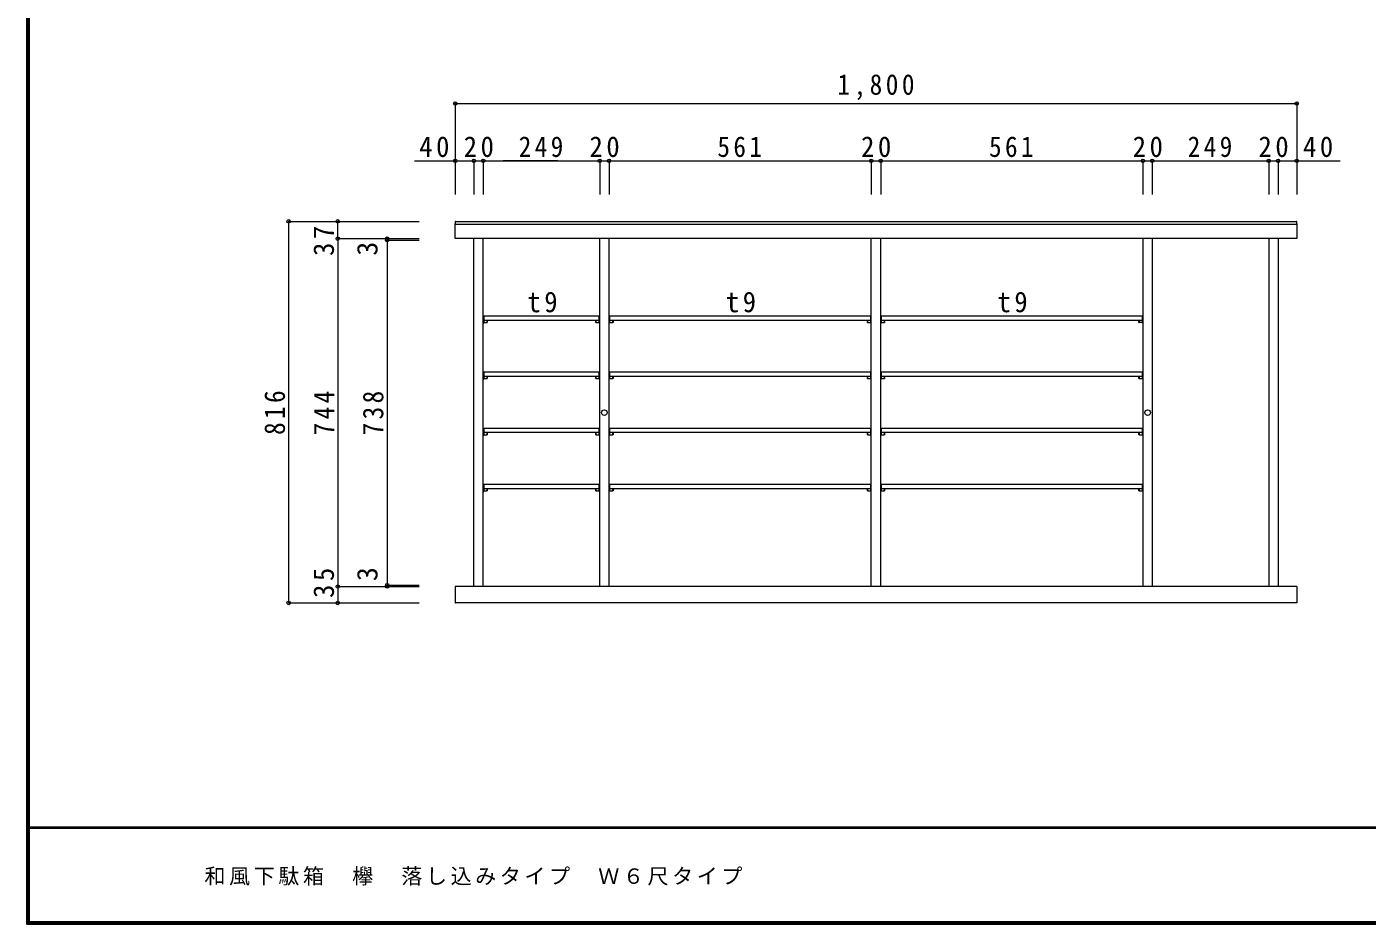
# Model space of a CAD drawing. Units: millimetres at full size, sheet at 1:15. Extents: x -2920 to 2930, y -2153 to 2088.
# Drawn here: x -2920 to -53, y -2102 to -184 of the extents above; entities that cross this region are included whole.
import ezdxf
from ezdxf.enums import TextEntityAlignment as Align

# ---------------------------------------------------------------- set-up
doc = ezdxf.new("R2010")
doc.units = ezdxf.units.MM
doc.header["$LTSCALE"] = 15
doc.header["$PDMODE"] = 32
doc.header["$PDSIZE"] = 7.5
doc.layers.add('2-2', color=7, linetype='Continuous', lineweight=18)
doc.layers.add('F-1', color=6, linetype='Continuous')
doc.layers.add('F-A', color=7, linetype='Continuous')
doc.styles.add('ＭＳ ゴシック', font='')
doc.styles.get('ＭＳ ゴシック').set_extended_font_data('MS Gothic')

msp = doc.modelspace()

# ---------------------------------------------------------------- linework, layer by layer
at = {"layer": '2-2', "color": 4}
for p, q in [((-2003.61, -347.76), (-203.61, -347.76)), ((-2090.94, -470.06), (-1943.61, -470.06)), ((-1943.61, -470.06), (-1694.61, -470.06)), ((-1785, -470.06), (-1901.01, -470.06)), ((-1694.61, -470.06), (-1674.61, -470.06)), ((-1674.61, -470.06), (-1113.61, -470.06)), ((-1113.61, -470.06), (-1093.61, -470.06)), ((-1093.61, -470.06), (-532.61, -470.06)), ((-532.61, -470.06), (-512.61, -470.06)), ((-512.61, -470.06), (-263.61, -470.06)), ((-263.61, -470.06), (-243.61, -470.06)), ((-243.61, -470.06), (-110.81, -470.06)), ((-2359.76, -1415.58), (-2359.76, -599.58)), ((-2254.92, -636.58), (-2254.92, -599.58)), ((-2254.92, -636.58), (-2254.92, -1380.58)), ((-2149.25, -636.58), (-2149.25, -639.58)), ((-2149.25, -639.58), (-2149.25, -1377.58)), ((-2254.92, -1380.58), (-2254.92, -1415.58)), ((-2149.25, -1377.58), (-2149.25, -1380.58))]:
    msp.add_line(p, q, dxfattribs=at)
at = {"layer": '2-2'}
for p, q in [((-2003.61, -347.76), (-2003.61, -470.06)), ((-203.61, -347.76), (-203.61, -470.06)), ((-2003.61, -470.06), (-2003.61, -541.87)), ((-1963.61, -470.06), (-1963.61, -541.87)), ((-1963.61, -470.06), (-1963.61, -541.87)), ((-1943.61, -470.06), (-1943.61, -541.87)), ((-1694.61, -470.06), (-1694.61, -541.87)), ((-1674.61, -470.06), (-1674.61, -541.87)), ((-1113.61, -470.06), (-1113.61, -541.87)), ((-1093.61, -470.06), (-1093.61, -541.87)), ((-532.61, -470.06), (-532.61, -541.87)), ((-512.61, -470.06), (-512.61, -541.87)), ((-263.61, -470.06), (-263.61, -541.87)), ((-243.61, -470.06), (-243.61, -541.87)), ((-243.61, -470.06), (-243.61, -541.87)), ((-203.61, -470.06), (-203.61, -541.87)), ((-2359.76, -599.58), (-2254.92, -599.58)), ((-2254.92, -599.58), (-2080.6, -599.58)), ((-2003.61, -599.58), (-203.61, -599.58)), ((-2003.61, -636.58), (-2003.61, -605.08)), ((-2003.61, -605.58), (-203.61, -605.58)), ((-204.11, -605.58), (-203.61, -605.58)), ((-2254.92, -636.58), (-2149.25, -636.58)), ((-2254.92, -636.58), (-2080.6, -636.58)), ((-2149.25, -636.58), (-2080.6, -636.58)), ((-2149.25, -639.58), (-2080.6, -639.58)), ((-2003.11, -636.58), (-2003.61, -636.58)), ((-203.61, -636.58), (-2003.61, -636.58)), ((-1963.61, -1380.58), (-1963.61, -636.58)), ((-1943.61, -1380.58), (-1943.61, -636.58)), ((-1694.61, -1380.58), (-1694.61, -636.58)), ((-1674.61, -1380.58), (-1674.61, -636.58)), ((-1113.61, -1380.58), (-1113.61, -636.58)), ((-1093.61, -1380.58), (-1093.61, -636.58)), ((-532.61, -636.58), (-532.61, -1380.58)), ((-512.61, -636.58), (-512.61, -1380.58)), ((-263.61, -636.58), (-263.61, -1380.58)), ((-243.61, -636.58), (-243.61, -1380.58)), ((-1696.61, -802.33), (-1696.61, -811.33)), ((-1115.61, -802.33), (-1115.61, -811.33)), ((-534.61, -802.33), (-534.61, -811.33)), ((-1943.51, -810.08), (-1942.71, -810.08)), ((-1943.51, -817.08), (-1942.71, -817.08)), ((-1942.61, -811.33), (-1942.61, -816.98)), ((-1696.61, -811.33), (-1942.61, -811.33)), ((-1942.61, -815.83), (-1935.21, -815.83)), ((-1935.21, -815.83), (-1935.21, -811.33)), ((-1935.11, -811.43), (-1935.21, -811.33)), ((-1935.11, -815.73), (-1935.21, -815.83)), ((-1935.11, -811.43), (-1935.11, -815.73)), ((-1703.11, -815.73), (-1703.01, -815.83)), ((-1703.01, -811.33), (-1703.01, -815.83)), ((-1703.01, -815.83), (-1695.61, -815.83)), ((-1696.61, -811.33), (-1695.61, -811.33)), ((-1695.61, -816.98), (-1695.61, -810.18)), ((-1695.51, -810.08), (-1694.71, -810.08)), ((-1695.51, -817.08), (-1694.71, -817.08)), ((-1674.51, -810.08), (-1673.71, -810.08)), ((-1674.51, -817.08), (-1673.71, -817.08)), ((-1673.61, -811.33), (-1673.61, -816.98)), ((-1115.61, -811.33), (-1673.61, -811.33)), ((-1673.61, -815.83), (-1666.21, -815.83)), ((-1666.21, -815.83), (-1666.21, -811.33)), ((-1666.11, -811.43), (-1666.21, -811.33)), ((-1666.11, -815.73), (-1666.21, -815.83)), ((-1666.11, -811.43), (-1666.11, -815.73)), ((-1122.11, -815.73), (-1122.01, -815.83)), ((-1122.01, -811.33), (-1122.01, -815.83)), ((-1122.01, -815.83), (-1114.61, -815.83)), ((-1115.61, -811.33), (-1114.61, -811.33)), ((-1114.61, -816.98), (-1114.61, -810.18)), ((-1114.51, -810.08), (-1113.71, -810.08)), ((-1114.51, -817.08), (-1113.71, -817.08)), ((-1093.51, -810.08), (-1092.71, -810.08)), ((-1093.51, -817.08), (-1092.71, -817.08)), ((-1092.61, -811.33), (-1092.61, -816.98)), ((-534.61, -811.33), (-1092.61, -811.33)), ((-1092.61, -815.83), (-1085.21, -815.83)), ((-1085.21, -815.83), (-1085.21, -811.33)), ((-1085.11, -811.43), (-1085.21, -811.33)), ((-1085.11, -815.73), (-1085.21, -815.83)), ((-1085.11, -811.43), (-1085.11, -815.73)), ((-541.11, -811.43), (-541.01, -811.33)), ((-541.11, -815.73), (-541.11, -811.43)), ((-541.11, -815.73), (-541.01, -815.83)), ((-541.01, -811.33), (-541.01, -815.83)), ((-533.61, -815.83), (-541.01, -815.83)), ((-533.61, -811.33), (-534.61, -811.33)), ((-533.61, -816.98), (-533.61, -810.18)), ((-532.71, -810.08), (-533.51, -810.08)), ((-532.71, -817.08), (-533.51, -817.08)), ((-1943.51, -930.08), (-1942.71, -930.08)), ((-1943.51, -937.08), (-1942.71, -937.08)), ((-1942.61, -931.33), (-1942.61, -936.98)), ((-1696.61, -931.33), (-1942.61, -931.33)), ((-1942.61, -935.83), (-1935.21, -935.83)), ((-1935.21, -935.83), (-1935.21, -931.33)), ((-1935.11, -931.43), (-1935.21, -931.33)), ((-1935.11, -935.73), (-1935.21, -935.83)), ((-1935.11, -931.43), (-1935.11, -935.73)), ((-1703.11, -935.73), (-1703.01, -935.83)), ((-1703.01, -931.33), (-1703.01, -935.83)), ((-1703.01, -935.83), (-1695.61, -935.83)), ((-1696.61, -922.33), (-1696.61, -931.33)), ((-1696.61, -931.33), (-1695.61, -931.33)), ((-1695.61, -936.98), (-1695.61, -930.18)), ((-1695.51, -930.08), (-1694.71, -930.08)), ((-1695.51, -937.08), (-1694.71, -937.08)), ((-1674.51, -930.08), (-1673.71, -930.08)), ((-1674.51, -937.08), (-1673.71, -937.08)), ((-1673.61, -931.33), (-1673.61, -936.98)), ((-1115.61, -931.33), (-1673.61, -931.33)), ((-1673.61, -935.83), (-1666.21, -935.83)), ((-1666.21, -935.83), (-1666.21, -931.33)), ((-1666.11, -931.43), (-1666.21, -931.33)), ((-1666.11, -935.73), (-1666.21, -935.83)), ((-1666.11, -931.43), (-1666.11, -935.73)), ((-1122.11, -935.73), (-1122.01, -935.83)), ((-1122.01, -931.33), (-1122.01, -935.83)), ((-1122.01, -935.83), (-1114.61, -935.83)), ((-1115.61, -922.33), (-1115.61, -931.33)), ((-1115.61, -931.33), (-1114.61, -931.33)), ((-1114.61, -936.98), (-1114.61, -930.18)), ((-1114.51, -930.08), (-1113.71, -930.08)), ((-1114.51, -937.08), (-1113.71, -937.08)), ((-1093.51, -930.08), (-1092.71, -930.08)), ((-1093.51, -937.08), (-1092.71, -937.08)), ((-1092.61, -931.33), (-1092.61, -936.98)), ((-534.61, -931.33), (-1092.61, -931.33)), ((-1092.61, -935.83), (-1085.21, -935.83)), ((-1085.21, -935.83), (-1085.21, -931.33)), ((-1085.11, -931.43), (-1085.21, -931.33)), ((-1085.11, -935.73), (-1085.21, -935.83)), ((-1085.11, -931.43), (-1085.11, -935.73)), ((-541.11, -935.73), (-541.01, -935.83)), ((-541.01, -931.33), (-541.01, -935.83)), ((-541.01, -935.83), (-533.61, -935.83)), ((-534.61, -922.33), (-534.61, -931.33)), ((-534.61, -931.33), (-533.61, -931.33)), ((-533.61, -936.98), (-533.61, -930.18)), ((-533.51, -930.08), (-532.71, -930.08)), ((-533.51, -937.08), (-532.71, -937.08)), ((-1943.51, -1050.08), (-1942.71, -1050.08)), ((-1943.51, -1057.08), (-1942.71, -1057.08)), ((-1942.61, -1051.33), (-1942.61, -1056.98)), ((-1696.61, -1051.33), (-1942.61, -1051.33)), ((-1942.61, -1055.83), (-1935.21, -1055.83)), ((-1935.21, -1055.83), (-1935.21, -1051.33)), ((-1935.11, -1051.43), (-1935.21, -1051.33)), ((-1935.11, -1055.73), (-1935.21, -1055.83)), ((-1935.11, -1051.43), (-1935.11, -1055.73)), ((-1703.11, -1055.73), (-1703.01, -1055.83)), ((-1703.01, -1051.33), (-1703.01, -1055.83)), ((-1703.01, -1055.83), (-1695.61, -1055.83)), ((-1696.61, -1042.33), (-1696.61, -1051.33)), ((-1696.61, -1051.33), (-1695.61, -1051.33)), ((-1695.61, -1056.98), (-1695.61, -1050.18)), ((-1695.51, -1050.08), (-1694.71, -1050.08)), ((-1695.51, -1057.08), (-1694.71, -1057.08)), ((-1674.51, -1050.08), (-1673.71, -1050.08)), ((-1674.51, -1057.08), (-1673.71, -1057.08)), ((-1673.61, -1051.33), (-1673.61, -1056.98)), ((-1115.61, -1051.33), (-1673.61, -1051.33)), ((-1673.61, -1055.83), (-1666.21, -1055.83)), ((-1666.21, -1055.83), (-1666.21, -1051.33)), ((-1666.11, -1051.43), (-1666.21, -1051.33)), ((-1666.11, -1055.73), (-1666.21, -1055.83)), ((-1666.11, -1051.43), (-1666.11, -1055.73)), ((-1122.11, -1055.73), (-1122.01, -1055.83)), ((-1122.01, -1051.33), (-1122.01, -1055.83)), ((-1122.01, -1055.83), (-1114.61, -1055.83)), ((-1115.61, -1042.33), (-1115.61, -1051.33)), ((-1115.61, -1051.33), (-1114.61, -1051.33)), ((-1114.61, -1056.98), (-1114.61, -1050.18)), ((-1114.51, -1050.08), (-1113.71, -1050.08)), ((-1114.51, -1057.08), (-1113.71, -1057.08)), ((-1093.51, -1050.08), (-1092.71, -1050.08)), ((-1093.51, -1057.08), (-1092.71, -1057.08)), ((-1092.61, -1051.33), (-1092.61, -1056.98)), ((-534.61, -1051.33), (-1092.61, -1051.33)), ((-1092.61, -1055.83), (-1085.21, -1055.83)), ((-1085.21, -1055.83), (-1085.21, -1051.33)), ((-1085.11, -1051.43), (-1085.21, -1051.33)), ((-1085.11, -1055.73), (-1085.21, -1055.83)), ((-1085.11, -1051.43), (-1085.11, -1055.73)), ((-541.11, -1055.73), (-541.01, -1055.83)), ((-541.01, -1051.33), (-541.01, -1055.83)), ((-541.01, -1055.83), (-533.61, -1055.83)), ((-534.61, -1042.33), (-534.61, -1051.33)), ((-534.61, -1051.33), (-533.61, -1051.33)), ((-533.61, -1056.98), (-533.61, -1050.18)), ((-533.51, -1050.08), (-532.71, -1050.08)), ((-533.51, -1057.08), (-532.71, -1057.08)), ((-1943.51, -1170.08), (-1942.71, -1170.08)), ((-1942.61, -1171.33), (-1942.61, -1176.98)), ((-1696.61, -1171.33), (-1942.61, -1171.33)), ((-1935.21, -1175.83), (-1935.21, -1171.33)), ((-1935.11, -1171.43), (-1935.21, -1171.33)), ((-1935.11, -1171.43), (-1935.11, -1175.73)), ((-1703.01, -1171.33), (-1703.01, -1175.83)), ((-1696.61, -1162.33), (-1696.61, -1171.33)), ((-1696.61, -1171.33), (-1695.61, -1171.33)), ((-1695.61, -1176.98), (-1695.61, -1170.18)), ((-1695.51, -1170.08), (-1694.71, -1170.08)), ((-1674.51, -1170.08), (-1673.71, -1170.08)), ((-1673.61, -1171.33), (-1673.61, -1176.98)), ((-1115.61, -1171.33), (-1673.61, -1171.33)), ((-1666.21, -1175.83), (-1666.21, -1171.33)), ((-1666.11, -1171.43), (-1666.21, -1171.33)), ((-1666.11, -1171.43), (-1666.11, -1175.73)), ((-1122.01, -1171.33), (-1122.01, -1175.83)), ((-1115.61, -1162.33), (-1115.61, -1171.33)), ((-1115.61, -1171.33), (-1114.61, -1171.33)), ((-1114.61, -1176.98), (-1114.61, -1170.18)), ((-1114.51, -1170.08), (-1113.71, -1170.08)), ((-1093.51, -1170.08), (-1092.71, -1170.08)), ((-1092.61, -1171.33), (-1092.61, -1176.98)), ((-534.61, -1171.33), (-1092.61, -1171.33)), ((-1085.21, -1175.83), (-1085.21, -1171.33)), ((-1085.11, -1171.43), (-1085.21, -1171.33)), ((-1085.11, -1171.43), (-1085.11, -1175.73)), ((-541.01, -1171.33), (-541.01, -1175.83)), ((-534.61, -1162.33), (-534.61, -1171.33)), ((-534.61, -1171.33), (-533.61, -1171.33)), ((-533.61, -1176.98), (-533.61, -1170.18)), ((-533.51, -1170.08), (-532.71, -1170.08)), ((-1943.51, -1177.08), (-1942.71, -1177.08)), ((-1942.61, -1175.83), (-1935.21, -1175.83)), ((-1935.11, -1175.73), (-1935.21, -1175.83)), ((-1703.11, -1175.73), (-1703.01, -1175.83)), ((-1703.01, -1175.83), (-1695.61, -1175.83)), ((-1695.51, -1177.08), (-1694.71, -1177.08)), ((-1674.51, -1177.08), (-1673.71, -1177.08)), ((-1673.61, -1175.83), (-1666.21, -1175.83)), ((-1666.11, -1175.73), (-1666.21, -1175.83)), ((-1122.11, -1175.73), (-1122.01, -1175.83)), ((-1122.01, -1175.83), (-1114.61, -1175.83)), ((-1114.51, -1177.08), (-1113.71, -1177.08)), ((-1093.51, -1177.08), (-1092.71, -1177.08)), ((-1092.61, -1175.83), (-1085.21, -1175.83)), ((-1085.11, -1175.73), (-1085.21, -1175.83)), ((-541.11, -1175.73), (-541.01, -1175.83)), ((-541.01, -1175.83), (-533.61, -1175.83)), ((-533.51, -1177.08), (-532.71, -1177.08)), ((-2254.92, -1380.58), (-2149.25, -1380.58)), ((-2149.25, -1377.58), (-2080.6, -1377.58)), ((-2149.25, -1380.58), (-2080.6, -1380.58)), ((-2003.11, -1380.58), (-2003.61, -1380.58)), ((-2003.61, -1380.58), (-2003.61, -1415.58)), ((-203.61, -1380.58), (-2003.61, -1380.58)), ((-2359.76, -1415.58), (-2254.92, -1415.58)), ((-2359.76, -1415.58), (-2254.92, -1415.58)), ((-2254.92, -1415.58), (-2080.6, -1415.58)), ((-2003.61, -1415.58), (-2003.11, -1415.58)), ((-203.61, -1415.58), (-2003.61, -1415.58)), ((-203.61, -1415.58), (-204.11, -1415.58))]:
    msp.add_line(p, q, dxfattribs=at)
for points in [[(-2003.11, -599.58), (-2003.61, -599.58), (-2003.61, -605.58), (-2003.11, -605.58)], [(-203.61, -605.58), (-203.61, -599.58), (-204.11, -599.58)], [(-203.61, -605.08), (-203.61, -636.58), (-204.11, -636.58)], [(-1696.61, -802.33), (-1942.61, -802.33), (-1942.61, -811.33)], [(-1115.61, -802.33), (-1673.61, -802.33), (-1673.61, -811.33)], [(-534.61, -802.33), (-1092.61, -802.33), (-1092.61, -811.33)], [(-1703.11, -815.73), (-1703.11, -811.43), (-1703.01, -811.33)], [(-1122.11, -815.73), (-1122.11, -811.43), (-1122.01, -811.33)], [(-1696.61, -922.33), (-1942.61, -922.33), (-1942.61, -931.33)], [(-1703.11, -935.73), (-1703.11, -931.43), (-1703.01, -931.33)], [(-1115.61, -922.33), (-1673.61, -922.33), (-1673.61, -931.33)], [(-1122.11, -935.73), (-1122.11, -931.43), (-1122.01, -931.33)], [(-534.61, -922.33), (-1092.61, -922.33), (-1092.61, -931.33)], [(-541.11, -935.73), (-541.11, -931.43), (-541.01, -931.33)], [(-1696.61, -1042.33), (-1942.61, -1042.33), (-1942.61, -1051.33)], [(-1703.11, -1055.73), (-1703.11, -1051.43), (-1703.01, -1051.33)], [(-1115.61, -1042.33), (-1673.61, -1042.33), (-1673.61, -1051.33)], [(-1122.11, -1055.73), (-1122.11, -1051.43), (-1122.01, -1051.33)], [(-534.61, -1042.33), (-1092.61, -1042.33), (-1092.61, -1051.33)], [(-541.11, -1055.73), (-541.11, -1051.43), (-541.01, -1051.33)], [(-1696.61, -1162.33), (-1942.61, -1162.33), (-1942.61, -1171.33)], [(-1703.11, -1175.73), (-1703.11, -1171.43), (-1703.01, -1171.33)], [(-1115.61, -1162.33), (-1673.61, -1162.33), (-1673.61, -1171.33)], [(-1122.11, -1175.73), (-1122.11, -1171.43), (-1122.01, -1171.33)], [(-534.61, -1162.33), (-1092.61, -1162.33), (-1092.61, -1171.33)], [(-541.11, -1175.73), (-541.11, -1171.43), (-541.01, -1171.33)], [(-204.11, -1380.58), (-203.61, -1380.58), (-203.61, -1415.58)]]:
    msp.add_lwpolyline(points, dxfattribs=at)
for centre in [(-1684.61, -1008.58), (-522.61, -1008.58)]:
    msp.add_circle(centre, 6, dxfattribs=at)
for centre, start, end in [((-1943.51, -810.18), 90, 180), ((-1943.51, -816.98), 180, 270), ((-1942.71, -810.18), 0, 90), ((-1942.71, -816.98), 270, 0), ((-1695.51, -810.18), 90, 180), ((-1695.51, -816.98), 180, 270), ((-1694.71, -810.18), 0, 90), ((-1694.71, -816.98), 270, 0), ((-1674.51, -810.18), 90, 180), ((-1674.51, -816.98), 180, 270), ((-1673.71, -810.18), 0, 90), ((-1673.71, -816.98), 270, 0), ((-1114.51, -810.18), 90, 180), ((-1114.51, -816.98), 180, 270), ((-1113.71, -810.18), 0, 90), ((-1113.71, -816.98), 270, 0), ((-1093.51, -810.18), 90, 180), ((-1093.51, -816.98), 180, 270), ((-1092.71, -810.18), 0, 90), ((-1092.71, -816.98), 270, 0), ((-533.51, -810.18), 90, 180), ((-533.51, -816.98), 180, 270), ((-532.71, -810.18), 0, 90), ((-532.71, -816.98), 270, 0), ((-1943.51, -930.18), 90, 180), ((-1943.51, -936.98), 180, 270), ((-1942.71, -930.18), 0, 90), ((-1942.71, -936.98), 270, 0), ((-1695.51, -930.18), 90, 180), ((-1695.51, -936.98), 180, 270), ((-1694.71, -930.18), 0, 90), ((-1694.71, -936.98), 270, 0), ((-1674.51, -930.18), 90, 180), ((-1674.51, -936.98), 180, 270), ((-1673.71, -930.18), 0, 90), ((-1673.71, -936.98), 270, 0), ((-1114.51, -930.18), 90, 180), ((-1114.51, -936.98), 180, 270), ((-1113.71, -930.18), 0, 90), ((-1113.71, -936.98), 270, 0), ((-1093.51, -930.18), 90, 180), ((-1093.51, -936.98), 180, 270), ((-1092.71, -930.18), 0, 90), ((-1092.71, -936.98), 270, 0), ((-533.51, -930.18), 90, 180), ((-533.51, -936.98), 180, 270), ((-532.71, -930.18), 0, 90), ((-532.71, -936.98), 270, 0), ((-1943.51, -1050.18), 90, 180), ((-1943.51, -1056.98), 180, 270), ((-1942.71, -1050.18), 0, 90), ((-1942.71, -1056.98), 270, 0), ((-1695.51, -1050.18), 90, 180), ((-1695.51, -1056.98), 180, 270), ((-1694.71, -1050.18), 0, 90), ((-1694.71, -1056.98), 270, 0), ((-1674.51, -1050.18), 90, 180), ((-1674.51, -1056.98), 180, 270), ((-1673.71, -1050.18), 0, 90), ((-1673.71, -1056.98), 270, 0), ((-1114.51, -1050.18), 90, 180), ((-1114.51, -1056.98), 180, 270), ((-1113.71, -1050.18), 0, 90), ((-1113.71, -1056.98), 270, 0), ((-1093.51, -1050.18), 90, 180), ((-1093.51, -1056.98), 180, 270), ((-1092.71, -1050.18), 0, 90), ((-1092.71, -1056.98), 270, 0), ((-533.51, -1050.18), 90, 180), ((-533.51, -1056.98), 180, 270), ((-532.71, -1050.18), 0, 90), ((-532.71, -1056.98), 270, 0), ((-1943.51, -1170.18), 90, 180), ((-1942.71, -1170.18), 0, 90), ((-1695.51, -1170.18), 90, 180), ((-1694.71, -1170.18), 0, 90), ((-1674.51, -1170.18), 90, 180), ((-1673.71, -1170.18), 0, 90), ((-1114.51, -1170.18), 90, 180), ((-1113.71, -1170.18), 0, 90), ((-1093.51, -1170.18), 90, 180), ((-1092.71, -1170.18), 0, 90), ((-533.51, -1170.18), 90, 180), ((-532.71, -1170.18), 0, 90), ((-1943.51, -1176.98), 180, 270), ((-1942.71, -1176.98), 270, 0), ((-1695.51, -1176.98), 180, 270), ((-1694.71, -1176.98), 270, 0), ((-1674.51, -1176.98), 180, 270), ((-1673.71, -1176.98), 270, 0), ((-1114.51, -1176.98), 180, 270), ((-1113.71, -1176.98), 270, 0), ((-1093.51, -1176.98), 180, 270), ((-1092.71, -1176.98), 270, 0), ((-533.51, -1176.98), 180, 270), ((-532.71, -1176.98), 270, 0)]:
    msp.add_arc(centre, 0.1, start, end, dxfattribs=at)
at = {"layer": '2-2', "color": 4}
for p in [(-2003.61, -347.76), (-203.61, -347.76), (-2003.61, -470.06), (-1963.61, -470.06), (-1943.61, -470.06), (-1694.61, -470.06), (-1674.61, -470.06), (-1113.61, -470.06), (-1093.61, -470.06), (-532.61, -470.06), (-512.61, -470.06), (-263.61, -470.06), (-243.61, -470.06), (-203.61, -470.06), (-2359.76, -599.58), (-2254.92, -599.58), (-2254.92, -636.58), (-2149.25, -636.58), (-2149.25, -639.58), (-2149.25, -1377.58), (-2254.92, -1380.58), (-2149.25, -1380.58), (-2359.76, -1415.58), (-2254.92, -1415.58)]:
    msp.add_point(p, dxfattribs=at)
at = {"layer": 'F-1'}
for p, q in [((-2920.04, 2087.5), (-2920.04, -2102.5)), ((-2917.54, 2087.5), (-2917.54, -2102.5)), ((-2915.04, 2087.5), (-2915.04, -2102.5)), ((2929.96, -1895), (-2920.04, -1895)), ((2929.96, -1897.5), (-2920.04, -1897.5)), ((2929.96, -2097.5), (-2920.04, -2097.5)), ((2929.96, -2100), (-2920.04, -2100)), ((2929.96, -2102.5), (-2920.04, -2102.5))]:
    msp.add_line(p, q, dxfattribs=at)

# ---------------------------------------------------------------- texts
at = {"layer": '2-2', "style": 'ＭＳ ゴシック'}
for p in [(-2156.75, -673.09), (-2156.75, -1368.98)]:
    msp.add_text('3', height=43.99, rotation=90, dxfattribs=at).set_placement(p, align=Align.BOTTOM_LEFT)
at = {"layer": '2-2', "char_height": 43.99, "attachment_point": 7, "style": 'ＭＳ ゴシック'}
for s, insert in [('\\T1.28;\\W0.9;1,800', (-1186.11, -340.26)), ('\\T1.27;\\W0.95;40', (-2080.64, -462.56)), ('\\T1.27;\\W0.95;20', (-1985.48, -462.56)), ('\\T1.27;\\W0.9;249', (-1867.86, -462.56)), ('\\T1.27;\\W0.95;20', (-1716.48, -462.56)), ('\\T1.27;\\W0.9;561', (-1442.86, -462.56)), ('\\T1.27;\\W0.95;20', (-1135.48, -462.56)), ('\\T1.27;\\W0.9;561', (-861.86, -462.56)), ('\\T1.27;\\W0.95;20', (-554.48, -462.56)), ('\\T1.27;\\W0.9;249', (-436.86, -462.56)), ('\\T1.27;\\W0.95;20', (-285.48, -462.56)), ('\\T1.27;\\W0.95;40', (-190.31, -462.56)), ('\\T1.27;\\W0.95;t9', (-1849.23, -794.62)), ('\\T1.27;\\W0.95;t9', (-1424.76, -794.62)), ('\\T1.27;\\W0.95;t9', (-843.76, -794.62))]:
    msp.add_mtext(s, dxfattribs=dict(at, insert=insert))
at = {"layer": '2-2', "char_height": 43.99, "attachment_point": 7, "rotation": 90, "style": 'ＭＳ ゴシック'}
for s, insert in [('\\T1.27;\\W0.95;37', (-2262.42, -673.58)), ('\\T1.27;\\W0.9;816', (-2367.26, -1056.33)), ('\\T1.27;\\W0.9;744', (-2262.42, -1057.33)), ('\\T1.27;\\W0.9;738', (-2156.75, -1057.33)), ('\\T1.27;\\W0.95;35', (-2262.42, -1404.85))]:
    msp.add_mtext(s, dxfattribs=dict(at, insert=insert))
at = {"layer": 'F-A', "insert": (-2540.04, -2020), "char_height": 32.99, "attachment_point": 7, "style": 'ＭＳ ゴシック'}
msp.add_mtext('\\T1.17;和風下駄箱\u3000欅\u3000落し込みタイプ\u3000Ｗ６尺タイプ', dxfattribs=at)

doc.saveas('drawing.dxf')
